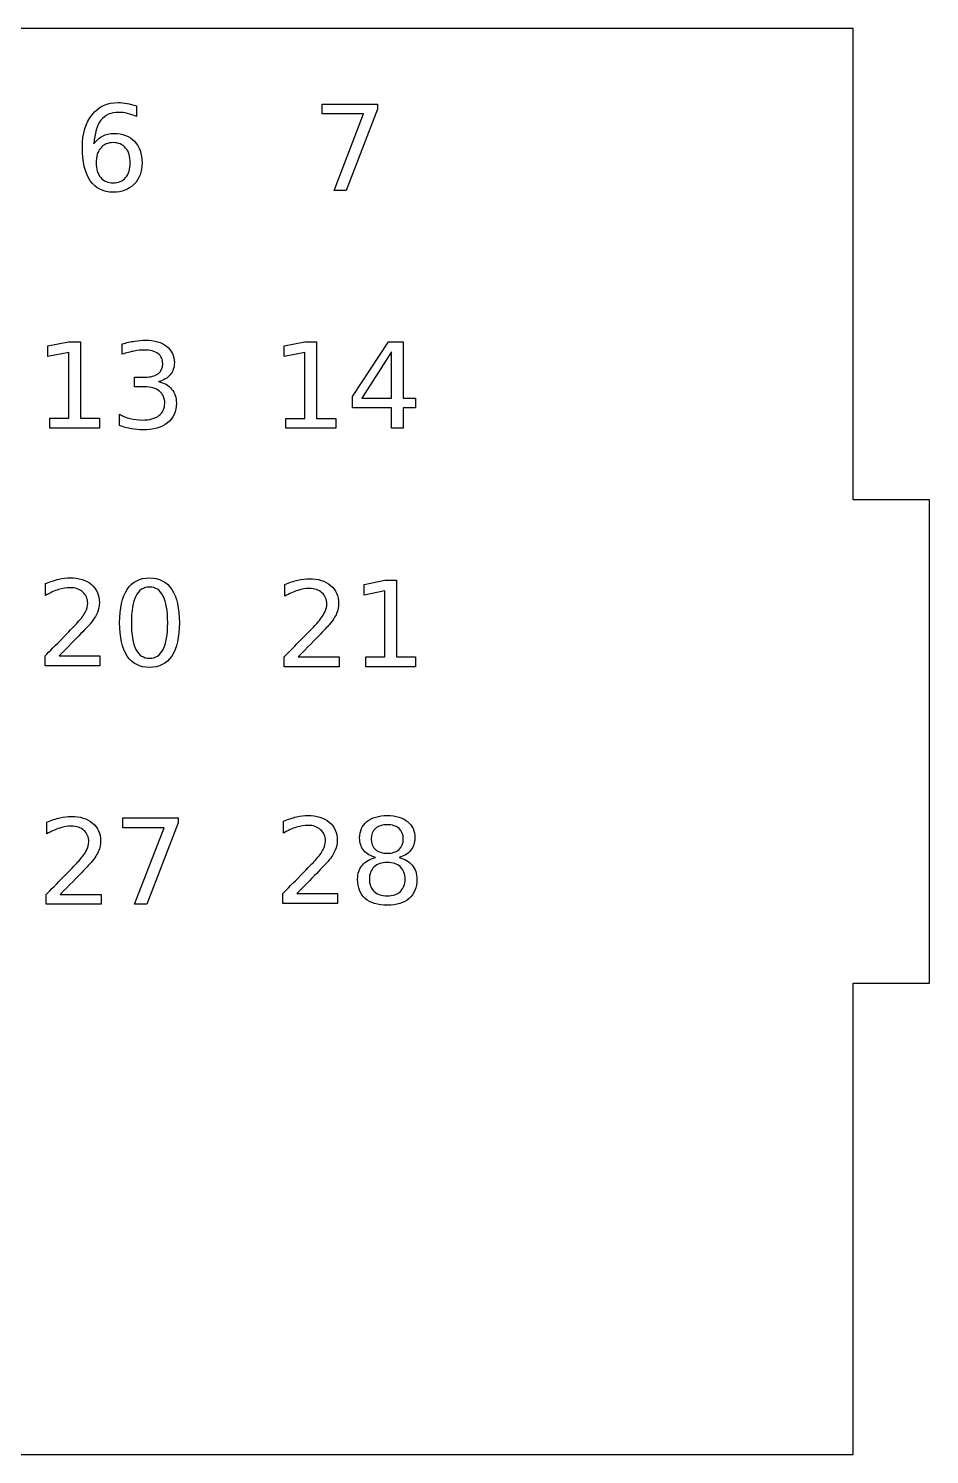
# Model space of a CAD drawing. Extents: x -185 to 185, y -101 to 101.
# Drawn here: x 27.6 to 65.2, y -58.6 to 0.8 of the extents above; entities that cross this region are included whole.
import ezdxf

# ---------------------------------------------------------------- set-up
doc = ezdxf.new("R2010")
doc.units = 0
doc.header["$MEASUREMENT"] = 0
doc.layers.add('LAYER_1', color=7, linetype='CONTINUOUS')

msp = doc.modelspace()

# ---------------------------------------------------------------- linework, layer by layer
at = {"layer": 'LAYER_1'}
for points in [[(62.0145, 0.795), (62.0145, 0.795), (-98.7784, 0.795), (-98.7784, 0.795)], [(62.0145, -18.848), (62.0145, -18.848), (62.0145, 0.795), (62.0145, 0.795)], [(30.2938, -2.7971), (30.5639, -2.4579), (30.9265, -2.2882), (31.3815, -2.2882)], [(31.3815, -2.2882), (31.5038, -2.2882), (31.6268, -2.3002), (31.7508, -2.3243)], [(31.7508, -2.3243), (31.876, -2.3484), (32.0064, -2.3846), (32.1414, -2.4328)], [(39.8768, -2.3555), (39.8768, -2.3555), (42.1926, -2.3555), (42.1926, -2.3555)], [(39.8768, -2.7656), (39.8768, -2.7656), (39.8768, -2.3555), (39.8768, -2.3555)], [(42.1926, -2.3555), (42.1926, -2.3555), (42.1926, -2.5632), (42.1926, -2.5632)], [(29.8883, -4.1578), (29.8883, -3.5882), (30.0234, -3.1349), (30.2938, -2.7971)], [(31.401, -2.6982), (31.0792, -2.6982), (30.8332, -2.8067), (30.6628, -3.024)], [(31.77, -2.744), (31.6463, -2.7135), (31.5233, -2.6982), (31.401, -2.6982)], [(32.1414, -2.8769), (32.0191, -2.8187), (31.8955, -2.7744), (31.77, -2.744)], [(32.1414, -2.4328), (32.1414, -2.4328), (32.1414, -2.8769), (32.1414, -2.8769)], [(32.1414, -2.4328), (32.1414, -2.4328), (32.1414, -2.4328), (32.1414, -2.4328)], [(41.6064, -2.7656), (41.6064, -2.7656), (39.8768, -2.7656), (39.8768, -2.7656)], [(40.3761, -5.9572), (40.3761, -5.9572), (41.6064, -2.7656), (41.6064, -2.7656)], [(42.1926, -2.5632), (42.1926, -2.5632), (40.8851, -5.9572), (40.8851, -5.9572)], [(30.6628, -3.024), (30.4941, -3.2409), (30.3973, -3.5691), (30.3732, -4.0082)], [(30.219, -5.5471), (29.9986, -5.2271), (29.8883, -4.7638), (29.8883, -4.1578)], [(30.3732, -4.0082), (30.4682, -3.8682), (30.5873, -3.7612), (30.7305, -3.6871)], [(31.1742, -3.9596), (30.9555, -3.9596), (30.7818, -4.0344), (30.6532, -4.184)], [(30.7305, -3.6871), (30.8733, -3.6116), (31.031, -3.574), (31.2033, -3.574)], [(31.6927, -4.184), (31.5658, -4.0344), (31.3929, -3.9596), (31.1742, -3.9596)], [(31.1742, -3.9596), (31.1742, -3.9596), (31.1742, -3.9596), (31.1742, -3.9596)], [(31.2033, -3.574), (31.5651, -3.574), (31.8504, -3.6839), (32.0596, -3.9044)], [(32.0596, -3.9044), (32.2701, -4.123), (32.3753, -4.4215), (32.3753, -4.7993)], [(30.6532, -4.184), (30.526, -4.3336), (30.4625, -4.5388), (30.4625, -4.7993)], [(31.8859, -4.7993), (31.8859, -4.5388), (31.8214, -4.3336), (31.6927, -4.184)], [(30.4625, -4.7993), (30.4625, -5.058), (30.526, -5.2632), (30.6532, -5.4142)], [(31.6927, -5.4142), (31.8214, -5.2632), (31.8859, -5.058), (31.8859, -4.7993)], [(32.3753, -4.7993), (32.3753, -5.1693), (32.2662, -5.4659), (32.0475, -5.6892)], [(31.1742, -6.0245), (30.7577, -6.0245), (30.4391, -5.8654), (30.219, -5.5471)], [(30.6532, -5.4142), (30.7818, -5.5638), (30.9555, -5.6386), (31.1742, -5.6386)], [(31.1742, -5.6386), (31.3929, -5.6386), (31.5658, -5.5638), (31.6927, -5.4142)], [(32.0475, -5.6892), (31.8288, -5.9129), (31.5375, -6.0245), (31.1742, -6.0245)], [(40.8851, -5.9572), (40.8851, -5.9572), (40.3761, -5.9572), (40.3761, -5.9572)], [(28.4568, -12.4297), (28.4568, -12.4297), (29.3181, -12.256), (29.3181, -12.256)], [(28.4568, -12.8734), (28.4568, -12.8734), (28.4568, -12.4297), (28.4568, -12.4297)], [(29.3181, -12.256), (29.3181, -12.256), (29.8054, -12.256), (29.8054, -12.256)], [(29.8054, -12.256), (29.8054, -12.256), (29.8054, -15.4473), (29.8054, -15.4473)], [(31.5446, -12.3453), (31.7292, -12.2936), (31.9022, -12.255), (32.0631, -12.2295)], [(31.5446, -12.7795), (31.5446, -12.7795), (31.5446, -12.3453), (31.5446, -12.3453)], [(32.0631, -12.2295), (32.2254, -12.2036), (32.3782, -12.1908), (32.5214, -12.1908)], [(32.5214, -12.1908), (32.8914, -12.1908), (33.1838, -12.2752), (33.3993, -12.4442)], [(33.3993, -12.4442), (33.6148, -12.6112), (33.7225, -12.838), (33.7225, -13.1244)], [(38.3003, -12.4322), (38.3003, -12.4322), (39.1615, -12.2582), (39.1615, -12.2582)], [(38.3003, -12.8759), (38.3003, -12.8759), (38.3003, -12.4322), (38.3003, -12.4322)], [(39.1615, -12.2582), (39.1615, -12.2582), (39.6489, -12.2582), (39.6489, -12.2582)], [(39.6489, -12.2582), (39.6489, -12.2582), (39.6489, -15.4498), (39.6489, -15.4498)], [(41.1445, -14.5403), (41.1445, -14.5403), (42.6423, -12.2582), (42.6423, -12.2582)], [(42.6423, -12.2582), (42.6423, -12.2582), (43.2551, -12.2582), (43.2551, -12.2582)], [(43.2551, -12.2582), (43.2551, -12.2582), (43.2551, -14.6055), (43.2551, -14.6055)], [(29.3227, -12.6998), (29.3227, -12.6998), (28.4568, -12.8734), (28.4568, -12.8734)], [(29.3227, -15.4473), (29.3227, -15.4473), (29.3227, -12.6998), (29.3227, -12.6998)], [(32.0486, -12.6445), (31.8958, -12.6732), (31.7278, -12.7182), (31.5446, -12.7795)], [(32.4781, -12.6009), (32.3445, -12.6009), (32.2013, -12.6154), (32.0486, -12.6445)], [(33.0399, -12.7505), (32.9098, -12.6509), (32.7223, -12.6009), (32.4781, -12.6009)], [(33.2377, -13.1751), (33.2377, -12.99), (33.1717, -12.8486), (33.0399, -12.7505)], [(39.1665, -12.7023), (39.1665, -12.7023), (38.3003, -12.8759), (38.3003, -12.8759)], [(39.1665, -15.4498), (39.1665, -15.4498), (39.1665, -12.7023), (39.1665, -12.7023)], [(42.7703, -12.6828), (42.7703, -12.6828), (41.5401, -14.6055), (41.5401, -14.6055)], [(42.7703, -14.6055), (42.7703, -14.6055), (42.7703, -12.6828), (42.7703, -12.6828)], [(32.4973, -13.7322), (32.7369, -13.7322), (32.9201, -13.6847), (33.0473, -13.5897)], [(33.0473, -13.5897), (33.1742, -13.4933), (33.2377, -13.3551), (33.2377, -13.1751)], [(33.5513, -13.6308), (33.4372, -13.7677), (33.2749, -13.8623), (33.064, -13.9155)], [(33.7225, -13.1244), (33.7225, -13.3236), (33.6655, -13.4926), (33.5513, -13.6308)], [(32.0581, -14.1327), (32.0581, -14.1327), (32.0581, -13.7322), (32.0581, -13.7322)], [(32.0581, -13.7322), (32.0581, -13.7322), (32.4973, -13.7322), (32.4973, -13.7322)], [(32.4781, -14.1327), (32.4781, -14.1327), (32.0581, -14.1327), (32.0581, -14.1327)], [(33.098, -14.3135), (32.9499, -14.193), (32.7432, -14.1327), (32.4781, -14.1327)], [(33.064, -13.9155), (33.2972, -13.9654), (33.479, -14.0693), (33.6095, -14.2266)], [(33.064, -13.9155), (33.064, -13.9155), (33.064, -13.9155), (33.064, -13.9155)], [(33.6095, -14.2266), (33.7413, -14.3844), (33.8072, -14.5789), (33.8072, -14.8104)], [(33.081, -15.3363), (33.2419, -15.2158), (33.3224, -15.0404), (33.3224, -14.8104)], [(33.3224, -14.8104), (33.3224, -14.5981), (33.2476, -14.4326), (33.098, -14.3135)], [(33.8072, -14.8104), (33.8072, -15.1659), (33.6849, -15.4409), (33.4404, -15.6355)], [(41.1445, -15.0106), (41.1445, -15.0106), (41.1445, -14.5403), (41.1445, -14.5403)], [(41.5401, -14.6055), (41.5401, -14.6055), (42.7703, -14.6055), (42.7703, -14.6055)], [(43.2551, -14.6055), (43.2551, -14.6055), (43.7687, -14.6055), (43.7687, -14.6055)], [(43.7687, -14.6055), (43.7687, -14.6055), (43.7687, -15.0106), (43.7687, -15.0106)], [(28.5266, -15.4473), (28.5266, -15.4473), (29.3227, -15.4473), (29.3227, -15.4473)], [(28.5266, -15.8573), (28.5266, -15.8573), (28.5266, -15.4473), (28.5266, -15.4473)], [(29.8054, -15.4473), (29.8054, -15.4473), (30.6014, -15.4473), (30.6014, -15.4473)], [(30.6014, -15.4473), (30.6014, -15.4473), (30.6014, -15.8573), (30.6014, -15.8573)], [(31.4358, -15.7489), (31.4358, -15.7489), (31.4358, -15.2786), (31.4358, -15.2786)], [(31.4358, -15.2786), (31.5712, -15.3573), (31.7189, -15.4168), (31.8799, -15.4568)], [(32.3839, -15.5171), (32.6894, -15.5171), (32.9219, -15.4568), (33.081, -15.3363)], [(42.7703, -15.0106), (42.7703, -15.0106), (41.1445, -15.0106), (41.1445, -15.0106)], [(42.7703, -15.8598), (42.7703, -15.8598), (42.7703, -15.0106), (42.7703, -15.0106)], [(43.7687, -15.0106), (43.7687, -15.0106), (43.2551, -15.0106), (43.2551, -15.0106)], [(43.2551, -15.0106), (43.2551, -15.0106), (43.2551, -15.8598), (43.2551, -15.8598)], [(30.6014, -15.8573), (30.6014, -15.8573), (28.5266, -15.8573), (28.5266, -15.8573)], [(31.9305, -15.8815), (31.771, -15.8524), (31.6062, -15.8084), (31.4358, -15.7489)], [(31.8799, -15.4568), (32.0404, -15.4973), (32.2088, -15.5171), (32.3839, -15.5171)], [(32.3984, -15.9272), (32.247, -15.9272), (32.0911, -15.9119), (31.9305, -15.8815)], [(33.4404, -15.6355), (33.1958, -15.8301), (32.8485, -15.9272), (32.3984, -15.9272)], [(38.3705, -15.4498), (38.3705, -15.4498), (39.1665, -15.4498), (39.1665, -15.4498)], [(38.3705, -15.8598), (38.3705, -15.8598), (38.3705, -15.4498), (38.3705, -15.4498)], [(40.4449, -15.8598), (40.4449, -15.8598), (38.3705, -15.8598), (38.3705, -15.8598)], [(39.6489, -15.4498), (39.6489, -15.4498), (40.4449, -15.4498), (40.4449, -15.4498)], [(40.4449, -15.4498), (40.4449, -15.4498), (40.4449, -15.8598), (40.4449, -15.8598)], [(43.2551, -15.8598), (43.2551, -15.8598), (42.7703, -15.8598), (42.7703, -15.8598)], [(65.1902, -18.848), (65.1902, -18.848), (62.0145, -18.848), (62.0145, -18.848)], [(65.1902, -38.9779), (65.1902, -38.9779), (65.1902, -18.848), (65.1902, -18.848)], [(28.3565, -22.3323), (28.5529, -22.2533), (28.7361, -22.1941), (28.9066, -22.1537)], [(28.3565, -22.8243), (28.3565, -22.8243), (28.3565, -22.3323), (28.3565, -22.3323)], [(29.3843, -22.5035), (29.2316, -22.5035), (29.07, -22.5301), (28.8995, -22.5833)], [(28.9066, -22.1537), (29.0771, -22.1137), (29.233, -22.0935), (29.3748, -22.0935)], [(29.3748, -22.0935), (29.7476, -22.0935), (30.0454, -22.1867), (30.2672, -22.3731)], [(29.9078, -22.6843), (29.7742, -22.5638), (29.5998, -22.5035), (29.3843, -22.5035)], [(30.2672, -22.3731), (30.4891, -22.5599), (30.6, -22.8091), (30.6, -23.1209)], [(31.4418, -23.9631), (31.4418, -23.3549), (31.5481, -22.892), (31.7604, -22.5734)], [(31.7604, -22.5734), (31.9741, -22.2533), (32.2828, -22.0935), (32.6865, -22.0935)], [(32.6865, -22.4794), (32.4356, -22.4794), (32.2467, -22.6031), (32.1198, -22.8509)], [(32.6865, -22.0935), (33.0902, -22.0935), (33.3982, -22.2533), (33.6105, -22.5734)], [(32.6865, -22.0935), (32.6865, -22.0935), (32.6865, -22.0935), (32.6865, -22.0935)], [(33.2536, -22.8509), (33.1281, -22.6031), (32.9392, -22.4794), (32.6865, -22.4794)], [(32.6865, -22.4794), (32.6865, -22.4794), (32.6865, -22.4794), (32.6865, -22.4794)], [(33.6105, -22.5734), (33.8242, -22.892), (33.9313, -23.3549), (33.9313, -23.9631)], [(38.3233, -22.3671), (38.5193, -22.2884), (38.7029, -22.2289), (38.8734, -22.1888)], [(38.3233, -22.8594), (38.3233, -22.8594), (38.3233, -22.3671), (38.3233, -22.3671)], [(39.3508, -22.5386), (39.198, -22.5386), (39.0364, -22.5649), (38.8659, -22.618)], [(38.8734, -22.1888), (39.0439, -22.1484), (39.1998, -22.1282), (39.3412, -22.1282)], [(39.3412, -22.1282), (39.7144, -22.1282), (40.0118, -22.2218), (40.2337, -22.4082)], [(39.8743, -22.7194), (39.7407, -22.5989), (39.5663, -22.5386), (39.3508, -22.5386)], [(40.2337, -22.4082), (40.4555, -22.5946), (40.5665, -22.8441), (40.5665, -23.156)], [(41.6255, -22.3671), (41.6255, -22.3671), (42.4867, -22.1934), (42.4867, -22.1934)], [(41.6255, -22.8112), (41.6255, -22.8112), (41.6255, -22.3671), (41.6255, -22.3671)], [(42.4867, -22.1934), (42.4867, -22.1934), (42.9741, -22.1934), (42.9741, -22.1934)], [(42.9741, -22.1934), (42.9741, -22.1934), (42.9741, -25.385), (42.9741, -25.385)], [(28.8995, -22.5833), (28.7304, -22.6361), (28.5497, -22.7165), (28.3565, -22.8243)], [(30.1102, -23.1525), (30.1102, -22.9611), (30.0429, -22.8052), (29.9078, -22.6843)], [(30.0163, -23.5119), (30.079, -23.3896), (30.1102, -23.2698), (30.1102, -23.1525)], [(30.6, -23.1209), (30.6, -23.2691), (30.572, -23.4098), (30.5157, -23.5431)], [(32.1198, -22.8509), (31.9943, -23.0968), (31.9316, -23.4676), (31.9316, -23.9631)], [(33.4439, -23.9631), (33.4439, -23.4676), (33.3805, -23.0968), (33.2536, -22.8509)], [(38.8659, -22.618), (38.6972, -22.6712), (38.5161, -22.7516), (38.3233, -22.8594)], [(40.077, -23.1872), (40.077, -22.9958), (40.0093, -22.8399), (39.8743, -22.7194)], [(40.5665, -23.156), (40.5665, -23.3038), (40.5385, -23.4445), (40.4821, -23.5782)], [(42.4917, -22.6375), (42.4917, -22.6375), (41.6255, -22.8112), (41.6255, -22.8112)], [(42.4917, -25.385), (42.4917, -25.385), (42.4917, -22.6375), (42.4917, -22.6375)], [(29.6906, -23.9556), (29.8465, -23.7805), (29.9553, -23.6324), (30.0163, -23.5119)], [(30.5157, -23.5431), (30.4611, -23.6749), (30.3604, -23.8309), (30.2141, -24.0113)], [(39.6574, -23.9907), (39.8133, -23.8153), (39.9218, -23.6675), (39.9827, -23.5466)], [(39.9827, -23.5466), (40.0455, -23.4247), (40.077, -23.3049), (40.077, -23.1872)], [(40.4821, -23.5782), (40.4275, -23.71), (40.3269, -23.8659), (40.1805, -24.046)], [(29.0877, -24.5805), (29.4077, -24.2572), (29.6087, -24.0488), (29.6906, -23.9556)], [(30.2141, -24.0113), (30.174, -24.0577), (30.0461, -24.1927), (29.8306, -24.4164)], [(31.7604, -25.3524), (31.5481, -25.0324), (31.4418, -24.5691), (31.4418, -23.9631)], [(31.9316, -23.9631), (31.9316, -24.4564), (31.9943, -24.8271), (32.1198, -25.0749)], [(33.2536, -25.0749), (33.3805, -24.8271), (33.4439, -24.4564), (33.4439, -23.9631)], [(33.9313, -23.9631), (33.9313, -24.5691), (33.8242, -25.0324), (33.6105, -25.3524)], [(39.0541, -24.6152), (39.3742, -24.292), (39.5751, -24.0839), (39.6574, -23.9907)], [(40.1805, -24.046), (40.1405, -24.0928), (40.0125, -24.2278), (39.797, -24.4515)], [(28.3324, -25.3499), (28.5174, -25.1585), (28.7691, -24.9019), (29.0877, -24.5805)], [(29.8306, -24.4164), (29.6151, -24.6382), (29.311, -24.9494), (28.9186, -25.3499)], [(38.2992, -25.385), (38.4842, -25.1936), (38.7359, -24.937), (39.0541, -24.6152)], [(39.797, -24.4515), (39.5815, -24.6733), (39.2778, -24.9845), (38.8854, -25.385)], [(28.3324, -25.76), (28.3324, -25.76), (28.3324, -25.3499), (28.3324, -25.3499)], [(28.9186, -25.3499), (28.9186, -25.3499), (30.6195, -25.3499), (30.6195, -25.3499)], [(28.9186, -25.3499), (28.9186, -25.3499), (28.9186, -25.3499), (28.9186, -25.3499)], [(30.6195, -25.3499), (30.6195, -25.3499), (30.6195, -25.76), (30.6195, -25.76)], [(32.6865, -25.8298), (32.2828, -25.8298), (31.9741, -25.6707), (31.7604, -25.3524)], [(32.1198, -25.0749), (32.2467, -25.3209), (32.4356, -25.4438), (32.6865, -25.4438)], [(32.6865, -25.4438), (32.9392, -25.4438), (33.1281, -25.3209), (33.2536, -25.0749)], [(33.6105, -25.3524), (33.3982, -25.6707), (33.0902, -25.8298), (32.6865, -25.8298)], [(38.2992, -25.7951), (38.2992, -25.7951), (38.2992, -25.385), (38.2992, -25.385)], [(38.8854, -25.385), (38.8854, -25.385), (40.586, -25.385), (40.586, -25.385)], [(38.8854, -25.385), (38.8854, -25.385), (38.8854, -25.385), (38.8854, -25.385)], [(40.586, -25.385), (40.586, -25.385), (40.586, -25.7951), (40.586, -25.7951)], [(41.6957, -25.385), (41.6957, -25.385), (42.4917, -25.385), (42.4917, -25.385)], [(41.6957, -25.7951), (41.6957, -25.7951), (41.6957, -25.385), (41.6957, -25.385)], [(42.9741, -25.385), (42.9741, -25.385), (43.7701, -25.385), (43.7701, -25.385)], [(43.7701, -25.385), (43.7701, -25.385), (43.7701, -25.7951), (43.7701, -25.7951)], [(30.6195, -25.76), (30.6195, -25.76), (28.3324, -25.76), (28.3324, -25.76)], [(40.586, -25.7951), (40.586, -25.7951), (38.2992, -25.7951), (38.2992, -25.7951)], [(43.7701, -25.7951), (43.7701, -25.7951), (41.6957, -25.7951), (41.6957, -25.7951)], [(28.9537, -32.0915), (29.1242, -32.051), (29.2801, -32.0312), (29.4219, -32.0312)], [(29.4219, -32.0312), (29.7948, -32.0312), (30.0925, -32.1244), (30.3144, -32.3108)], [(38.2641, -32.235), (38.4605, -32.156), (38.6437, -32.0964), (38.8142, -32.0564)], [(38.8142, -32.0564), (38.9847, -32.0163), (39.1406, -31.9961), (39.282, -31.9961)], [(39.282, -31.9961), (39.6552, -31.9961), (39.953, -32.0893), (40.1748, -32.2758)], [(41.7499, -32.247), (41.9558, -32.0798), (42.2372, -31.9961), (42.5941, -31.9961)], [(42.5941, -31.9961), (42.9528, -31.9961), (43.2342, -32.0798), (43.4384, -32.247)], [(28.4037, -32.2697), (28.6, -32.191), (28.7832, -32.1315), (28.9537, -32.0915)], [(28.4037, -32.762), (28.4037, -32.762), (28.4037, -32.2697), (28.4037, -32.2697)], [(28.9466, -32.5207), (28.7776, -32.5738), (28.5968, -32.6543), (28.4037, -32.762)], [(29.4315, -32.4413), (29.2787, -32.4413), (29.1171, -32.4675), (28.9466, -32.5207)], [(29.955, -32.622), (29.8214, -32.5015), (29.647, -32.4413), (29.4315, -32.4413)], [(30.1574, -33.0899), (30.1574, -32.8985), (30.09, -32.7425), (29.955, -32.622)], [(30.3144, -32.3108), (30.5362, -32.4973), (30.6472, -32.7468), (30.6472, -33.0587)], [(31.5687, -32.0961), (31.5687, -32.0961), (33.8841, -32.0961), (33.8841, -32.0961)], [(31.5687, -32.5061), (31.5687, -32.5061), (31.5687, -32.0961), (31.5687, -32.0961)], [(33.2983, -32.5061), (33.2983, -32.5061), (31.5687, -32.5061), (31.5687, -32.5061)], [(32.0681, -35.6977), (32.0681, -35.6977), (33.2983, -32.5061), (33.2983, -32.5061)], [(33.8841, -32.3038), (33.8841, -32.3038), (32.577, -35.6977), (32.577, -35.6977)], [(33.8841, -32.0961), (33.8841, -32.0961), (33.8841, -32.3038), (33.8841, -32.3038)], [(38.2641, -32.7269), (38.2641, -32.7269), (38.2641, -32.235), (38.2641, -32.235)], [(38.8071, -32.4859), (38.638, -32.5387), (38.4573, -32.6192), (38.2641, -32.7269)], [(39.292, -32.4062), (39.1392, -32.4062), (38.9776, -32.4328), (38.8071, -32.4859)], [(39.8154, -32.5869), (39.6818, -32.4664), (39.5074, -32.4062), (39.292, -32.4062)], [(40.0178, -33.0551), (40.0178, -32.8637), (39.9505, -32.7078), (39.8154, -32.5869)], [(40.1748, -32.2758), (40.3967, -32.4625), (40.5076, -32.7117), (40.5076, -33.0236)], [(41.4433, -32.9297), (41.4433, -32.6419), (41.5457, -32.4143), (41.7499, -32.247)], [(42.1018, -32.5387), (41.9863, -32.6433), (41.9282, -32.789), (41.9282, -32.9754)], [(42.5941, -32.3821), (42.3836, -32.3821), (42.2195, -32.4342), (42.1018, -32.5387)], [(43.084, -32.5387), (42.9663, -32.4342), (42.8033, -32.3821), (42.5941, -32.3821)], [(43.2622, -32.9754), (43.2622, -32.789), (43.2027, -32.6433), (43.084, -32.5387)], [(43.4384, -32.247), (43.6425, -32.4143), (43.7446, -32.6419), (43.7446, -32.9297)], [(30.0634, -33.4493), (30.1262, -33.3273), (30.1574, -33.2075), (30.1574, -33.0899)], [(30.6472, -33.0587), (30.6472, -33.2065), (30.6192, -33.3472), (30.5628, -33.4808)], [(39.9239, -33.4145), (39.9866, -33.2922), (40.0178, -33.1725), (40.0178, -33.0551)], [(40.5076, -33.0236), (40.5076, -33.1717), (40.4793, -33.3124), (40.4233, -33.4457)], [(41.6173, -33.4532), (41.5014, -33.31), (41.4433, -33.1356), (41.4433, -32.9297)], [(41.9282, -32.9754), (41.9282, -33.1618), (41.9863, -33.3075), (42.1018, -33.412)], [(41.9282, -32.9754), (41.9282, -32.9754), (41.9282, -32.9754), (41.9282, -32.9754)], [(43.084, -33.412), (43.2027, -33.3075), (43.2622, -33.1618), (43.2622, -32.9754)], [(43.7446, -32.9297), (43.7446, -33.1356), (43.6861, -33.31), (43.5688, -33.4532)], [(29.7377, -33.8934), (29.8937, -33.7179), (30.0021, -33.5701), (30.0634, -33.4493)], [(30.5628, -33.4808), (30.5079, -33.6126), (30.4076, -33.7686), (30.2612, -33.9486)], [(38.9949, -34.4831), (39.315, -34.1599), (39.5163, -33.9515), (39.5982, -33.8583)], [(39.5982, -33.8583), (39.7541, -33.6832), (39.8626, -33.535), (39.9239, -33.4145)], [(40.4233, -33.4457), (40.3683, -33.5776), (40.268, -33.7335), (40.1217, -33.9139)], [(41.5567, -34.0656), (41.6886, -33.9065), (41.8722, -33.7994), (42.1068, -33.7448)], [(42.1068, -33.7448), (41.8977, -33.6935), (41.7347, -33.596), (41.6173, -33.4532)], [(42.1018, -33.412), (42.2195, -33.5166), (42.3836, -33.5687), (42.5941, -33.5687)], [(42.1068, -33.7448), (42.1068, -33.7448), (42.1068, -33.7448), (42.1068, -33.7448)], [(42.5941, -33.5687), (42.8033, -33.5687), (42.9663, -33.5166), (43.084, -33.412)], [(43.5688, -33.4532), (43.4529, -33.596), (43.2913, -33.6935), (43.084, -33.7448)], [(43.084, -33.7448), (43.3186, -33.7994), (43.5011, -33.9065), (43.6312, -34.0656)], [(29.8777, -34.3541), (29.6622, -34.576), (29.3581, -34.8872), (28.9658, -35.2877)], [(29.1345, -34.5178), (29.4545, -34.1946), (29.6558, -33.9866), (29.7377, -33.8934)], [(30.2612, -33.9486), (30.2211, -33.9954), (30.0932, -34.1305), (29.8777, -34.3541)], [(39.7382, -34.319), (39.5227, -34.5409), (39.2186, -34.8521), (38.8262, -35.2526)], [(40.1217, -33.9139), (40.0816, -33.9603), (39.9537, -34.0954), (39.7382, -34.319)], [(41.359, -34.6493), (41.359, -34.4197), (41.4249, -34.2251), (41.5567, -34.0656)], [(42.0466, -34.1383), (41.9147, -34.262), (41.8488, -34.4324), (41.8488, -34.6493)], [(42.5941, -33.9525), (42.3627, -33.9525), (42.1802, -34.0142), (42.0466, -34.1383)], [(43.1417, -34.1383), (43.0099, -34.0142), (42.8274, -33.9525), (42.5941, -33.9525)], [(42.5941, -33.9525), (42.5941, -33.9525), (42.5941, -33.9525), (42.5941, -33.9525)], [(43.342, -34.6493), (43.342, -34.4324), (43.275, -34.262), (43.1417, -34.1383)], [(43.6312, -34.0656), (43.7634, -34.2251), (43.8293, -34.4197), (43.8293, -34.6493)], [(28.3796, -35.2877), (28.5646, -35.0963), (28.8162, -34.8397), (29.1345, -34.5178)], [(38.24, -35.2526), (38.425, -35.0612), (38.6767, -34.8046), (38.9949, -34.4831)], [(41.6776, -35.4528), (41.4653, -35.2664), (41.359, -34.9985), (41.359, -34.6493)], [(41.8488, -34.6493), (41.8488, -34.8666), (41.9147, -35.0371), (42.0466, -35.1608)], [(43.1417, -35.1608), (43.275, -35.0353), (43.342, -34.8648), (43.342, -34.6493)], [(43.8293, -34.6493), (43.8293, -34.9985), (43.7223, -35.2664), (43.5082, -35.4528)], [(28.3796, -35.6977), (28.3796, -35.6977), (28.3796, -35.2877), (28.3796, -35.2877)], [(28.9658, -35.2877), (28.9658, -35.2877), (30.6663, -35.2877), (30.6663, -35.2877)], [(28.9658, -35.2877), (28.9658, -35.2877), (28.9658, -35.2877), (28.9658, -35.2877)], [(30.6663, -35.2877), (30.6663, -35.2877), (30.6663, -35.6977), (30.6663, -35.6977)], [(38.24, -35.6626), (38.24, -35.6626), (38.24, -35.2526), (38.24, -35.2526)], [(38.8262, -35.2526), (38.8262, -35.2526), (40.5268, -35.2526), (40.5268, -35.2526)], [(38.8262, -35.2526), (38.8262, -35.2526), (38.8262, -35.2526), (38.8262, -35.2526)], [(40.5268, -35.2526), (40.5268, -35.2526), (40.5268, -35.6626), (40.5268, -35.6626)], [(42.5941, -35.7325), (42.1968, -35.7325), (41.8913, -35.6393), (41.6776, -35.4528)], [(42.0466, -35.1608), (42.1802, -35.2848), (42.3627, -35.3465), (42.5941, -35.3465)], [(42.5941, -35.3465), (42.8256, -35.3465), (43.0081, -35.2848), (43.1417, -35.1608)], [(43.5082, -35.4528), (43.2959, -35.6393), (42.9915, -35.7325), (42.5941, -35.7325)], [(30.6663, -35.6977), (30.6663, -35.6977), (28.3796, -35.6977), (28.3796, -35.6977)], [(32.577, -35.6977), (32.577, -35.6977), (32.0681, -35.6977), (32.0681, -35.6977)], [(40.5268, -35.6626), (40.5268, -35.6626), (38.24, -35.6626), (38.24, -35.6626)], [(62.0145, -58.6209), (62.0145, -58.6209), (62.0145, -38.9779), (62.0145, -38.9779)], [(62.0145, -38.9779), (62.0145, -38.9779), (65.1902, -38.9779), (65.1902, -38.9779)], [(-98.7784, -58.6209), (-98.7784, -58.6209), (62.0145, -58.6209), (62.0145, -58.6209)]]:
    msp.add_open_spline(points, degree=3, dxfattribs=at)

doc.saveas('drawing.dxf')
